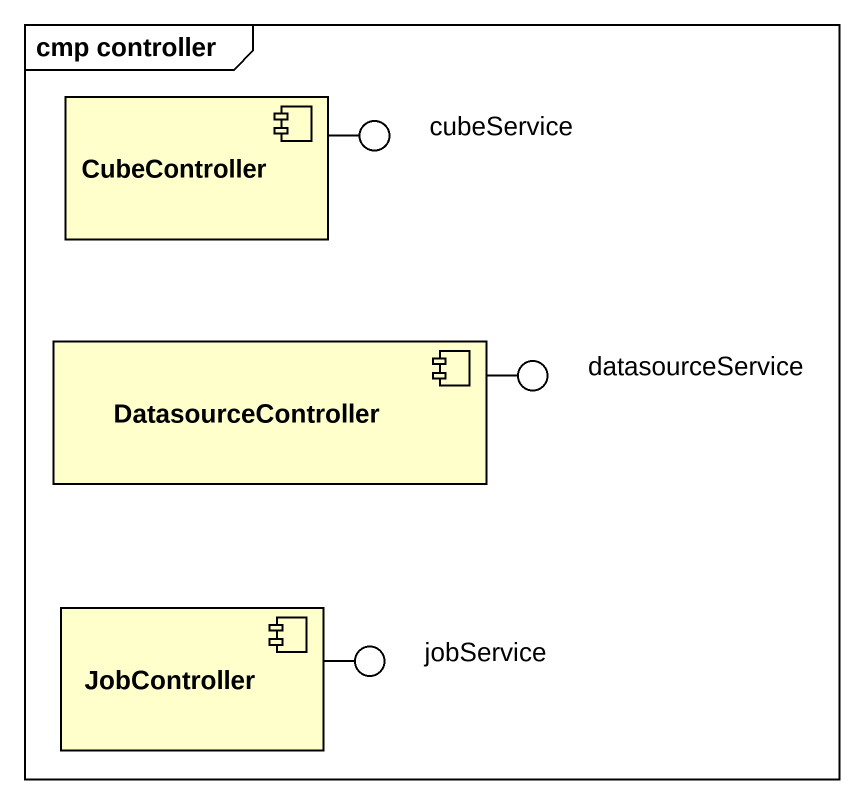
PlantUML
@startuml
mainframe cmp controller
component CubeController
() cubeService
component DatasourceController
() datasourceService
component JobController
() jobService
CubeController -right- cubeService
DatasourceController -right- datasourceService
JobController -right- jobService
@enduml
